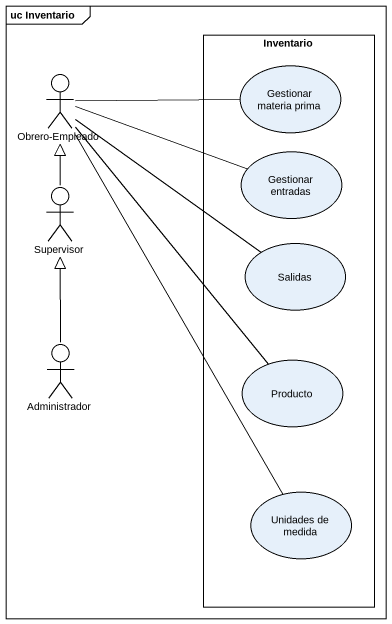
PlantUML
@startuml
mainframe uc Inventario
rectangle Inventario {
  usecase "Gestionar materia prima" as Gestionar_materia_prima
  usecase "Gestionar entradas" as Gestionar_entradas
  usecase Salidas
  usecase Producto
  usecase "Unidades de medida" as Unidades_de_medida
}
actor "Obrero-Empleado" as Obrero_Empleado
actor Supervisor
actor Administrador
Obrero_Empleado -right- Gestionar_materia_prima
Obrero_Empleado -right- Gestionar_entradas
Obrero_Empleado -- Salidas
Obrero_Empleado -- Producto
Obrero_Empleado -- Unidades_de_medida
Supervisor -up-|> Obrero_Empleado
Administrador -up-|> Supervisor
@enduml
